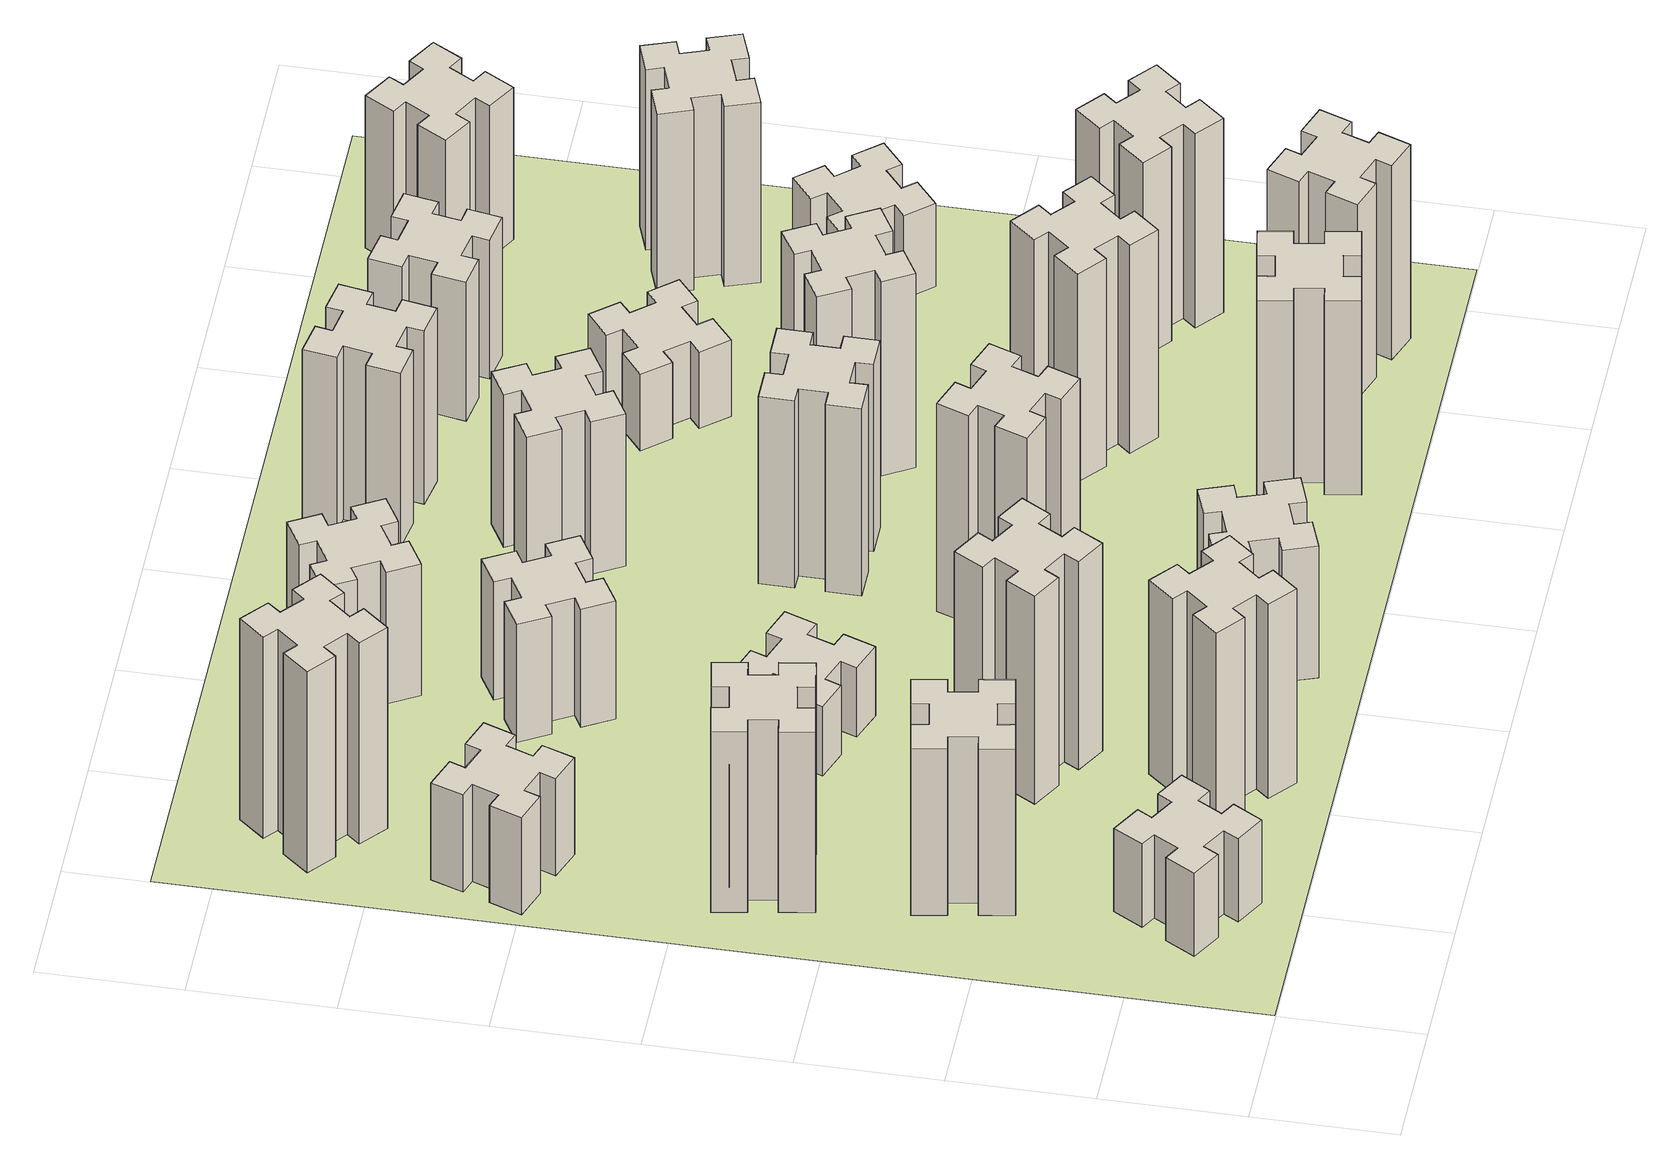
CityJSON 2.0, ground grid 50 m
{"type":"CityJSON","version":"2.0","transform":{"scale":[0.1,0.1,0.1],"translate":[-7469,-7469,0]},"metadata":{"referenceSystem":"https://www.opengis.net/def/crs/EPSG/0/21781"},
"CityObjects":{
"building1":{"type":"Building","attributes":{"class":"1000","function":"1000","usage":"1000","yearOfConstruction":2016,"roofType":"1000","measuredHeight":36,"storeysAboveGround":30,"storeysBelowGround":0},"geometry":[{"type":"Solid","lod":"1","boundaries":[[[[0,1,2,3,4,5,6,7,8,9,10,11,12,13,14,15,16,17,18,19]],[[17,16,20,21]],[[16,15,22,20]],[[15,14,23,22]],[[14,13,24,23]],[[13,12,25,24]],[[12,11,26,25]],[[11,10,27,26]],[[10,9,28,27]],[[9,8,29,28]],[[8,7,30,29]],[[7,6,31,30]],[[6,5,32,31]],[[5,4,33,32]],[[4,3,34,33]],[[3,2,35,34]],[[2,1,36,35]],[[1,0,37,36]],[[0,19,38,37]],[[19,18,39,38]],[[18,17,21,39]],[[24,25,26,27,28,29,30,31,32,33,34,35,36,37,38,39,21,20,22,23]]]]}]},
"building2":{"type":"Building","attributes":{"class":"1000","function":"1000","usage":"1000","yearOfConstruction":2016,"roofType":"1000","measuredHeight":72,"storeysAboveGround":30,"storeysBelowGround":0},"geometry":[{"type":"Solid","lod":"1","boundaries":[[[[40,41,42,43,44,45,46,47,48,49,50,51,52,53,54,55,56,57,58,59]],[[57,56,60,61]],[[56,55,62,60]],[[55,54,63,62]],[[54,53,64,63]],[[53,52,65,64]],[[52,51,66,65]],[[51,50,67,66]],[[50,49,68,67]],[[49,48,69,68]],[[48,47,70,69]],[[47,46,71,70]],[[46,45,72,71]],[[45,44,73,72]],[[44,43,74,73]],[[43,42,75,74]],[[42,41,76,75]],[[41,40,77,76]],[[40,59,78,77]],[[59,58,79,78]],[[58,57,61,79]],[[64,65,66,67,68,69,70,71,72,73,74,75,76,77,78,79,61,60,62,63]]]]}]},
"building3":{"type":"Building","attributes":{"class":"1000","function":"1000","usage":"1000","yearOfConstruction":2016,"roofType":"1000","measuredHeight":78,"storeysAboveGround":30,"storeysBelowGround":0},"geometry":[{"type":"Solid","lod":"1","boundaries":[[[[80,81,82,83,84,85,86,87,88,89,90,91,92,93,94,95,96,97,98,99]],[[97,96,100,101]],[[96,95,102,100]],[[95,94,103,102]],[[94,93,104,103]],[[93,92,105,104]],[[92,91,106,105]],[[91,90,107,106]],[[90,89,108,107]],[[89,88,109,108]],[[88,87,110,109]],[[87,86,111,110]],[[86,85,112,111]],[[85,84,113,112]],[[84,83,114,113]],[[83,82,115,114]],[[82,81,116,115]],[[81,80,117,116]],[[80,99,118,117]],[[99,98,119,118]],[[98,97,101,119]],[[104,105,106,107,108,109,110,111,112,113,114,115,116,117,118,119,101,100,102,103]]]]}]},
"building4":{"type":"Building","attributes":{"class":"1000","function":"1000","usage":"1000","yearOfConstruction":2016,"roofType":"1000","measuredHeight":42,"storeysAboveGround":30,"storeysBelowGround":0},"geometry":[{"type":"Solid","lod":"1","boundaries":[[[[120,121,122,123,124,125,126,127,128,129,130,131,132,133,134,135,136,137,138,139]],[[137,136,140,141]],[[136,135,142,140]],[[135,134,143,142]],[[134,133,144,143]],[[133,132,145,144]],[[132,131,146,145]],[[131,130,147,146]],[[130,129,148,147]],[[129,128,149,148]],[[128,127,150,149]],[[127,126,151,150]],[[126,125,152,151]],[[125,124,153,152]],[[124,123,154,153]],[[123,122,155,154]],[[122,121,156,155]],[[121,120,157,156]],[[120,139,158,157]],[[139,138,159,158]],[[138,137,141,159]],[[144,145,146,147,148,149,150,151,152,153,154,155,156,157,158,159,141,140,142,143]]]]}]},
"building5":{"type":"Building","attributes":{"class":"1000","function":"1000","usage":"1000","yearOfConstruction":2016,"roofType":"1000","measuredHeight":84,"storeysAboveGround":30,"storeysBelowGround":0},"geometry":[{"type":"Solid","lod":"1","boundaries":[[[[160,161,162,163,164,165,166,167,168,169,170,171,172,173,174,175,176,177,178,179]],[[177,176,180,181]],[[176,175,182,180]],[[175,174,183,182]],[[174,173,184,183]],[[173,172,185,184]],[[172,171,186,185]],[[171,170,187,186]],[[170,169,188,187]],[[169,168,189,188]],[[168,167,190,189]],[[167,166,191,190]],[[166,165,192,191]],[[165,164,193,192]],[[164,163,194,193]],[[163,162,195,194]],[[162,161,196,195]],[[161,160,197,196]],[[160,179,198,197]],[[179,178,199,198]],[[178,177,181,199]],[[184,185,186,187,188,189,190,191,192,193,194,195,196,197,198,199,181,180,182,183]]]]}]},
"building6":{"type":"Building","attributes":{"class":"1000","function":"1000","usage":"1000","yearOfConstruction":2016,"roofType":"1000","measuredHeight":87,"storeysAboveGround":30,"storeysBelowGround":0},"geometry":[{"type":"Solid","lod":"1","boundaries":[[[[200,201,202,203,204,205,206,207,208,209,210,211,212,213,214,215,216,217,218,219]],[[217,216,220,221]],[[216,215,222,220]],[[215,214,223,222]],[[214,213,224,223]],[[213,212,225,224]],[[212,211,226,225]],[[211,210,227,226]],[[210,209,228,227]],[[209,208,229,228]],[[208,207,230,229]],[[207,206,231,230]],[[206,205,232,231]],[[205,204,233,232]],[[204,203,234,233]],[[203,202,235,234]],[[202,201,236,235]],[[201,200,237,236]],[[200,219,238,237]],[[219,218,239,238]],[[218,217,221,239]],[[224,225,226,227,228,229,230,231,232,233,234,235,236,237,238,239,221,220,222,223]]]]}]},
"building7":{"type":"Building","attributes":{"class":"1000","function":"1000","usage":"1000","yearOfConstruction":2016,"roofType":"1000","measuredHeight":90,"storeysAboveGround":30,"storeysBelowGround":0},"geometry":[{"type":"Solid","lod":"1","boundaries":[[[[240,241,242,243,244,245,246,247,248,249,250,251,252,253,254,255,256,257,258,259]],[[257,256,260,261]],[[256,255,262,260]],[[255,254,263,262]],[[254,253,264,263]],[[253,252,265,264]],[[252,251,266,265]],[[251,250,267,266]],[[250,249,268,267]],[[249,248,269,268]],[[248,247,270,269]],[[247,246,271,270]],[[246,245,272,271]],[[245,244,273,272]],[[244,243,274,273]],[[243,242,275,274]],[[242,241,276,275]],[[241,240,277,276]],[[240,259,278,277]],[[259,258,279,278]],[[258,257,261,279]],[[264,265,266,267,268,269,270,271,272,273,274,275,276,277,278,279,261,260,262,263]]]]}]},
"building8":{"type":"Building","attributes":{"class":"1000","function":"1000","usage":"1000","yearOfConstruction":2016,"roofType":"1000","measuredHeight":30,"storeysAboveGround":30,"storeysBelowGround":0},"geometry":[{"type":"Solid","lod":"1","boundaries":[[[[280,281,282,283,284,285,286,287,288,289,290,291,292,293,294,295,296,297,298,299]],[[297,296,300,301]],[[296,295,302,300]],[[295,294,303,302]],[[294,293,304,303]],[[293,292,305,304]],[[292,291,306,305]],[[291,290,307,306]],[[290,289,308,307]],[[289,288,309,308]],[[288,287,310,309]],[[287,286,311,310]],[[286,285,312,311]],[[285,284,313,312]],[[284,283,314,313]],[[283,282,315,314]],[[282,281,316,315]],[[281,280,317,316]],[[280,299,318,317]],[[299,298,319,318]],[[298,297,301,319]],[[304,305,306,307,308,309,310,311,312,313,314,315,316,317,318,319,301,300,302,303]]]]}]},
"building9":{"type":"Building","attributes":{"class":"1000","function":"1000","usage":"1000","yearOfConstruction":2016,"roofType":"1000","measuredHeight":57,"storeysAboveGround":30,"storeysBelowGround":0},"geometry":[{"type":"Solid","lod":"1","boundaries":[[[[320,321,322,323,324,325,326,327,328,329,330,331,332,333,334,335,336,337,338,339]],[[337,336,340,341]],[[336,335,342,340]],[[335,334,343,342]],[[334,333,344,343]],[[333,332,345,344]],[[332,331,346,345]],[[331,330,347,346]],[[330,329,348,347]],[[329,328,349,348]],[[328,327,350,349]],[[327,326,351,350]],[[326,325,352,351]],[[325,324,353,352]],[[324,323,354,353]],[[323,322,355,354]],[[322,321,356,355]],[[321,320,357,356]],[[320,339,358,357]],[[339,338,359,358]],[[338,337,341,359]],[[344,345,346,347,348,349,350,351,352,353,354,355,356,357,358,359,341,340,342,343]]]]}]},
"building10":{"type":"Building","attributes":{"class":"1000","function":"1000","usage":"1000","yearOfConstruction":2016,"roofType":"1000","measuredHeight":51,"storeysAboveGround":30,"storeysBelowGround":0},"geometry":[{"type":"Solid","lod":"1","boundaries":[[[[360,361,362,363,364,365,366,367,368,369,370,371,372,373,374,375,376,377,378,379]],[[377,376,380,381]],[[376,375,382,380]],[[375,374,383,382]],[[374,373,384,383]],[[373,372,385,384]],[[372,371,386,385]],[[371,370,387,386]],[[370,369,388,387]],[[369,368,389,388]],[[368,367,390,389]],[[367,366,391,390]],[[366,365,392,391]],[[365,364,393,392]],[[364,363,394,393]],[[363,362,395,394]],[[362,361,396,395]],[[361,360,397,396]],[[360,379,398,397]],[[379,378,399,398]],[[378,377,381,399]],[[384,385,386,387,388,389,390,391,392,393,394,395,396,397,398,399,381,380,382,383]]]]}]},
"building11":{"type":"Building","attributes":{"class":"1000","function":"1000","usage":"1000","yearOfConstruction":2016,"roofType":"1000","measuredHeight":57,"storeysAboveGround":30,"storeysBelowGround":0},"geometry":[{"type":"Solid","lod":"1","boundaries":[[[[400,401,402,403,404,405,406,407,408,409,410,411,412,413,414,415,416,417,418,419]],[[417,416,420,421]],[[416,415,422,420]],[[415,414,423,422]],[[414,413,424,423]],[[413,412,425,424]],[[412,411,426,425]],[[411,410,427,426]],[[410,409,428,427]],[[409,408,429,428]],[[408,407,430,429]],[[407,406,431,430]],[[406,405,432,431]],[[405,404,433,432]],[[404,403,434,433]],[[403,402,435,434]],[[402,401,436,435]],[[401,400,437,436]],[[400,419,438,437]],[[419,418,439,438]],[[418,417,421,439]],[[424,425,426,427,428,429,430,431,432,433,434,435,436,437,438,439,421,420,422,423]]]]}]},
"building12":{"type":"Building","attributes":{"class":"1000","function":"1000","usage":"1000","yearOfConstruction":2016,"roofType":"1000","measuredHeight":90,"storeysAboveGround":30,"storeysBelowGround":0},"geometry":[{"type":"Solid","lod":"1","boundaries":[[[[440,441,442,443,444,445,446,447,448,449,450,451,452,453,454,455,456,457,458,459]],[[457,456,460,461]],[[456,455,462,460]],[[455,454,463,462]],[[454,453,464,463]],[[453,452,465,464]],[[452,451,466,465]],[[451,450,467,466]],[[450,449,468,467]],[[449,448,469,468]],[[448,447,470,469]],[[447,446,471,470]],[[446,445,472,471]],[[445,444,473,472]],[[444,443,474,473]],[[443,442,475,474]],[[442,441,476,475]],[[441,440,477,476]],[[440,459,478,477]],[[459,458,479,478]],[[458,457,461,479]],[[464,465,466,467,468,469,470,471,472,473,474,475,476,477,478,479,461,460,462,463]]]]}]},
"building13":{"type":"Building","attributes":{"class":"1000","function":"1000","usage":"1000","yearOfConstruction":2016,"roofType":"1000","measuredHeight":81,"storeysAboveGround":30,"storeysBelowGround":0},"geometry":[{"type":"Solid","lod":"1","boundaries":[[[[480,481,482,483,484,485,486,487,488,489,490,491,492,493,494,495,496,497,498,499]],[[497,496,500,501]],[[496,495,502,500]],[[495,494,503,502]],[[494,493,504,503]],[[493,492,505,504]],[[492,491,506,505]],[[491,490,507,506]],[[490,489,508,507]],[[489,488,509,508]],[[488,487,510,509]],[[487,486,511,510]],[[486,485,512,511]],[[485,484,513,512]],[[484,483,514,513]],[[483,482,515,514]],[[482,481,516,515]],[[481,480,517,516]],[[480,499,518,517]],[[499,498,519,518]],[[498,497,501,519]],[[504,505,506,507,508,509,510,511,512,513,514,515,516,517,518,519,501,500,502,503]]]]}]},
"building14":{"type":"Building","attributes":{"class":"1000","function":"1000","usage":"1000","yearOfConstruction":2016,"roofType":"1000","measuredHeight":66,"storeysAboveGround":30,"storeysBelowGround":0},"geometry":[{"type":"Solid","lod":"1","boundaries":[[[[520,521,522,523,524,525,526,527,528,529,530,531,532,533,534,535,536,537,538,539]],[[537,536,540,541]],[[536,535,542,540]],[[535,534,543,542]],[[534,533,544,543]],[[533,532,545,544]],[[532,531,546,545]],[[531,530,547,546]],[[530,529,548,547]],[[529,528,549,548]],[[528,527,550,549]],[[527,526,551,550]],[[526,525,552,551]],[[525,524,553,552]],[[524,523,554,553]],[[523,522,555,554]],[[522,521,556,555]],[[521,520,557,556]],[[520,539,558,557]],[[539,538,559,558]],[[538,537,541,559]],[[544,545,546,547,548,549,550,551,552,553,554,555,556,557,558,559,541,540,542,543]]]]}]},
"building15":{"type":"Building","attributes":{"class":"1000","function":"1000","usage":"1000","yearOfConstruction":2016,"roofType":"1000","measuredHeight":84,"storeysAboveGround":30,"storeysBelowGround":0},"geometry":[{"type":"Solid","lod":"1","boundaries":[[[[560,561,562,563,564,565,566,567,568,569,570,571,572,573,574,575,576,577,578,579]],[[577,576,580,581]],[[576,575,582,580]],[[575,574,583,582]],[[574,573,584,583]],[[573,572,585,584]],[[572,571,586,585]],[[571,570,587,586]],[[570,569,588,587]],[[569,568,589,588]],[[568,567,590,589]],[[567,566,591,590]],[[566,565,592,591]],[[565,564,593,592]],[[564,563,594,593]],[[563,562,595,594]],[[562,561,596,595]],[[561,560,597,596]],[[560,579,598,597]],[[579,578,599,598]],[[578,577,581,599]],[[584,585,586,587,588,589,590,591,592,593,594,595,596,597,598,599,581,580,582,583]]]]}]},
"building16":{"type":"Building","attributes":{"class":"1000","function":"1000","usage":"1000","yearOfConstruction":2016,"roofType":"1000","measuredHeight":75,"storeysAboveGround":30,"storeysBelowGround":0},"geometry":[{"type":"Solid","lod":"1","boundaries":[[[[600,601,602,603,604,605,606,607,608,609,610,611,612,613,614,615,616,617,618,619]],[[617,616,620,621]],[[616,615,622,620]],[[615,614,623,622]],[[614,613,624,623]],[[613,612,625,624]],[[612,611,626,625]],[[611,610,627,626]],[[610,609,628,627]],[[609,608,629,628]],[[608,607,630,629]],[[607,606,631,630]],[[606,605,632,631]],[[605,604,633,632]],[[604,603,634,633]],[[603,602,635,634]],[[602,601,636,635]],[[601,600,637,636]],[[600,619,638,637]],[[619,618,639,638]],[[618,617,621,639]],[[624,625,626,627,628,629,630,631,632,633,634,635,636,637,638,639,621,620,622,623]]]]}]},
"building17":{"type":"Building","attributes":{"class":"1000","function":"1000","usage":"1000","yearOfConstruction":2016,"roofType":"1000","measuredHeight":90,"storeysAboveGround":30,"storeysBelowGround":0},"geometry":[{"type":"Solid","lod":"1","boundaries":[[[[640,641,642,643,644,645,646,647,648,649,650,651,652,653,654,655,656,657,658,659]],[[657,656,660,661]],[[656,655,662,660]],[[655,654,663,662]],[[654,653,664,663]],[[653,652,665,664]],[[652,651,666,665]],[[651,650,667,666]],[[650,649,668,667]],[[649,648,669,668]],[[648,647,670,669]],[[647,646,671,670]],[[646,645,672,671]],[[645,644,673,672]],[[644,643,674,673]],[[643,642,675,674]],[[642,641,676,675]],[[641,640,677,676]],[[640,659,678,677]],[[659,658,679,678]],[[658,657,661,679]],[[664,665,666,667,668,669,670,671,672,673,674,675,676,677,678,679,661,660,662,663]]]]}]},
"building18":{"type":"Building","attributes":{"class":"1000","function":"1000","usage":"1000","yearOfConstruction":2016,"roofType":"1000","measuredHeight":84,"storeysAboveGround":30,"storeysBelowGround":0},"geometry":[{"type":"Solid","lod":"1","boundaries":[[[[680,681,682,683,684,685,686,687,688,689,690,691,692,693,694,695,696,697,698,699]],[[697,696,700,701]],[[696,695,702,700]],[[695,694,703,702]],[[694,693,704,703]],[[693,692,705,704]],[[692,691,706,705]],[[691,690,707,706]],[[690,689,708,707]],[[689,688,709,708]],[[688,687,710,709]],[[687,686,711,710]],[[686,685,712,711]],[[685,684,713,712]],[[684,683,714,713]],[[683,682,715,714]],[[682,681,716,715]],[[681,680,717,716]],[[680,699,718,717]],[[699,698,719,718]],[[698,697,701,719]],[[704,705,706,707,708,709,710,711,712,713,714,715,716,717,718,719,701,700,702,703]]]]}]},
"building19":{"type":"Building","attributes":{"class":"1000","function":"1000","usage":"1000","yearOfConstruction":2016,"roofType":"1000","measuredHeight":33,"storeysAboveGround":30,"storeysBelowGround":0},"geometry":[{"type":"Solid","lod":"1","boundaries":[[[[720,721,722,723,724,725,726,727,728,729,730,731,732,733,734,735,736,737,738,739]],[[737,736,740,741]],[[736,735,742,740]],[[735,734,743,742]],[[734,733,744,743]],[[733,732,745,744]],[[732,731,746,745]],[[731,730,747,746]],[[730,729,748,747]],[[729,728,749,748]],[[728,727,750,749]],[[727,726,751,750]],[[726,725,752,751]],[[725,724,753,752]],[[724,723,754,753]],[[723,722,755,754]],[[722,721,756,755]],[[721,720,757,756]],[[720,739,758,757]],[[739,738,759,758]],[[738,737,741,759]],[[744,745,746,747,748,749,750,751,752,753,754,755,756,757,758,759,741,740,742,743]]]]}]},
"building20":{"type":"Building","attributes":{"class":"1000","function":"1000","usage":"1000","yearOfConstruction":2016,"roofType":"1000","measuredHeight":84,"storeysAboveGround":30,"storeysBelowGround":0},"geometry":[{"type":"Solid","lod":"1","boundaries":[[[[760,761,762,763,764,765,766,767,768,769,770,771,772,773,774,775,776,777,778,779]],[[777,776,780,781]],[[776,775,782,780]],[[775,774,783,782]],[[774,773,784,783]],[[773,772,785,784]],[[772,771,786,785]],[[771,770,787,786]],[[770,769,788,787]],[[769,768,789,788]],[[768,767,790,789]],[[767,766,791,790]],[[766,765,792,791]],[[765,764,793,792]],[[764,763,794,793]],[[763,762,795,794]],[[762,761,796,795]],[[761,760,797,796]],[[760,779,798,797]],[[779,778,799,798]],[[778,777,781,799]],[[784,785,786,787,788,789,790,791,792,793,794,795,796,797,798,799,781,780,782,783]]]]}]},
"building21":{"type":"Building","attributes":{"class":"1000","function":"1000","usage":"1000","yearOfConstruction":2016,"roofType":"1000","measuredHeight":60,"storeysAboveGround":30,"storeysBelowGround":0},"geometry":[{"type":"Solid","lod":"1","boundaries":[[[[800,801,802,803,804,805,806,807,808,809,810,811,812,813,814,815,816,817,818,819]],[[817,816,820,821]],[[816,815,822,820]],[[815,814,823,822]],[[814,813,824,823]],[[813,812,825,824]],[[812,811,826,825]],[[811,810,827,826]],[[810,809,828,827]],[[809,808,829,828]],[[808,807,830,829]],[[807,806,831,830]],[[806,805,832,831]],[[805,804,833,832]],[[804,803,834,833]],[[803,802,835,834]],[[802,801,836,835]],[[801,800,837,836]],[[800,819,838,837]],[[819,818,839,838]],[[818,817,821,839]],[[824,825,826,827,828,829,830,831,832,833,834,835,836,837,838,839,821,820,822,823]]]]}]},
"building22":{"type":"Building","attributes":{"class":"1000","function":"1000","usage":"1000","yearOfConstruction":2016,"roofType":"1000","measuredHeight":84,"storeysAboveGround":30,"storeysBelowGround":0},"geometry":[{"type":"Solid","lod":"1","boundaries":[[[[840,841,842,843,844,845,846,847,848,849,850,851,852,853,854,855,856,857,858,859]],[[857,856,860,861]],[[856,855,862,860]],[[855,854,863,862]],[[854,853,864,863]],[[853,852,865,864]],[[852,851,866,865]],[[851,850,867,866]],[[850,849,868,867]],[[849,848,869,868]],[[848,847,870,869]],[[847,846,871,870]],[[846,845,872,871]],[[845,844,873,872]],[[844,843,874,873]],[[843,842,875,874]],[[842,841,876,875]],[[841,840,877,876]],[[840,859,878,877]],[[859,858,879,878]],[[858,857,861,879]],[[864,865,866,867,868,869,870,871,872,873,874,875,876,877,878,879,861,860,862,863]]]]}]},
"building23":{"type":"Building","attributes":{"class":"1000","function":"1000","usage":"1000","yearOfConstruction":2016,"roofType":"1000","measuredHeight":36,"storeysAboveGround":30,"storeysBelowGround":0},"geometry":[{"type":"Solid","lod":"1","boundaries":[[[[880,881,882,883,884,885,886,887,888,889,890,891,892,893,894,895,896,897,898,899]],[[897,896,900,901]],[[896,895,902,900]],[[895,894,903,902]],[[894,893,904,903]],[[893,892,905,904]],[[892,891,906,905]],[[891,890,907,906]],[[890,889,908,907]],[[889,888,909,908]],[[888,887,910,909]],[[887,886,911,910]],[[886,885,912,911]],[[885,884,913,912]],[[884,883,914,913]],[[883,882,915,914]],[[882,881,916,915]],[[881,880,917,916]],[[880,899,918,917]],[[899,898,919,918]],[[898,897,901,919]],[[904,905,906,907,908,909,910,911,912,913,914,915,916,917,918,919,901,900,902,903]]]]}]},
"building24":{"type":"Building","attributes":{"class":"1000","function":"1000","usage":"1000","yearOfConstruction":2016,"roofType":"1000","measuredHeight":78,"storeysAboveGround":30,"storeysBelowGround":0},"geometry":[{"type":"Solid","lod":"1","boundaries":[[[[920,921,922,923,924,925,926,927,928,929,930,931,932,933,934,935,936,937,938,939]],[[937,936,940,941]],[[936,935,942,940]],[[935,934,943,942]],[[934,933,944,943]],[[933,932,945,944]],[[932,931,946,945]],[[931,930,947,946]],[[930,929,948,947]],[[929,928,949,948]],[[928,927,950,949]],[[927,926,951,950]],[[926,925,952,951]],[[925,924,953,952]],[[924,923,954,953]],[[923,922,955,954]],[[922,921,956,955]],[[921,920,957,956]],[[920,939,958,957]],[[939,938,959,958]],[[938,937,941,959]],[[944,945,946,947,948,949,950,951,952,953,954,955,956,957,958,959,941,940,942,943]]]]}]},
"building25":{"type":"Building","attributes":{"class":"1000","function":"1000","usage":"1000","yearOfConstruction":2016,"roofType":"1000","measuredHeight":66,"storeysAboveGround":30,"storeysBelowGround":0},"geometry":[{"type":"Solid","lod":"1","boundaries":[[[[960,961,962,963,964,965,966,967,968,969,970,971,972,973,974,975,976,977,978,979]],[[977,976,980,981]],[[976,975,982,980]],[[975,974,983,982]],[[974,973,984,983]],[[973,972,985,984]],[[972,971,986,985]],[[971,970,987,986]],[[970,969,988,987]],[[969,968,989,988]],[[968,967,990,989]],[[967,966,991,990]],[[966,965,992,991]],[[965,964,993,992]],[[964,963,994,993]],[[963,962,995,994]],[[962,961,996,995]],[[961,960,997,996]],[[960,979,998,997]],[[979,978,999,998]],[[978,977,981,999]],[[984,985,986,987,988,989,990,991,992,993,994,995,996,997,998,999,981,980,982,983]]]]}]},
"landuse1":{"type":"LandUse","attributes":{"name":"plot1","function":"1010"},"geometry":[{"type":"MultiSurface","lod":"1","boundaries":[[[1000,1001,1002,1003]]]}]}
},
"vertices":[
[546,277,0],[596,364,0],[648,334,0],[708,438,0],[604,498,0],[574,446,0],[487,496,0],[517,548,0],[413,608,0],[353,504,0],[405,474,0],[355,387,0],[303,417,0],[243,313,0],[347,253,0],[377,305,0],[464,255,0],[434,203,0],[538,143,0],[598,247,0],[464,255,360],[434,203,360],[377,305,360],[347,253,360],[243,313,360],[303,417,360],[355,387,360],[405,474,360],[353,504,360],[413,608,360],[517,548,360],[487,496,360],[574,446,360],[604,498,360],[708,438,360],[648,334,360],[596,364,360],[546,277,360],[598,247,360],[538,143,360],
[505,1232,0],[407,1215,0],[397,1274,0],[278,1253,0],[299,1135,0],[358,1145,0],[376,1047,0],[317,1037,0],[337,918,0],[456,939,0],[445,998,0],[544,1016,0],[554,957,0],[672,977,0],[651,1096,0],[592,1085,0],[575,1184,0],[634,1194,0],[613,1312,0],[495,1291,0],[575,1184,720],[634,1194,720],[592,1085,720],[651,1096,720],[672,977,720],[554,957,720],[544,1016,720],[445,998,720],[456,939,720],[337,918,720],[317,1037,720],[376,1047,720],[358,1145,720],[299,1135,720],[278,1253,720],[397,1274,720],[407,1215,720],[505,1232,720],[495,1291,720],[613,1312,720],
[405,1872,0],[307,1855,0],[297,1914,0],[178,1893,0],[199,1775,0],[258,1785,0],[276,1687,0],[217,1677,0],[237,1558,0],[356,1579,0],[345,1638,0],[444,1656,0],[454,1597,0],[572,1617,0],[551,1736,0],[492,1725,0],[475,1824,0],[534,1834,0],[513,1952,0],[395,1931,0],[475,1824,780],[534,1834,780],[492,1725,780],[551,1736,780],[572,1617,780],[454,1597,780],[444,1656,780],[345,1638,780],[356,1579,780],[237,1558,780],[217,1677,780],[276,1687,780],[258,1785,780],[199,1775,780],[178,1893,780],[297,1914,780],[307,1855,780],[405,1872,780],[395,1931,780],[513,1952,780],
[191,2509,0],[285,2475,0],[264,2419,0],[377,2377,0],[418,2490,0],[362,2511,0],[396,2605,0],[452,2584,0],[493,2697,0],[380,2738,0],[360,2682,0],[266,2716,0],[287,2772,0],[174,2813,0],[133,2700,0],[189,2680,0],[155,2586,0],[99,2607,0],[57,2494,0],[170,2453,0],[155,2586,420],[99,2607,420],[189,2680,420],[133,2700,420],[174,2813,420],[287,2772,420],[266,2716,420],[360,2682,420],[380,2738,420],[493,2697,420],[452,2584,420],[396,2605,420],[362,2511,420],[418,2490,420],[377,2377,420],[264,2419,420],[285,2475,420],[191,2509,420],[170,2453,420],[57,2494,420],
[1224,427,0],[1148,492,0],[1186,538,0],[1094,615,0],[1017,523,0],[1063,484,0],[999,408,0],[953,446,0],[876,354,0],[968,277,0],[1006,323,0],[1083,259,0],[1044,213,0],[1136,136,0],[1213,228,0],[1167,266,0],[1232,343,0],[1278,304,0],[1355,396,0],[1263,473,0],[1232,343,840],[1278,304,840],[1167,266,840],[1213,228,840],[1136,136,840],[1044,213,840],[1083,259,840],[1006,323,840],[968,277,840],[876,354,840],[953,446,840],[999,408,840],[1063,484,840],[1017,523,840],[1094,615,840],[1186,538,840],[1148,492,840],[1224,427,840],[1263,473,840],[1355,396,840],
[427,3126,0],[492,3203,0],[538,3164,0],[615,3256,0],[523,3333,0],[484,3287,0],[408,3352,0],[446,3398,0],[354,3475,0],[277,3383,0],[323,3344,0],[259,3268,0],[213,3306,0],[136,3214,0],[228,3137,0],[266,3183,0],[343,3119,0],[304,3073,0],[396,2996,0],[473,3088,0],[343,3119,870],[304,3073,870],[266,3183,870],[228,3137,870],[136,3214,870],[213,3306,870],[259,3268,870],[323,3344,870],[277,3383,870],[354,3475,870],[446,3398,870],[408,3352,870],[484,3287,870],[523,3333,870],[615,3256,870],[538,3164,870],[492,3203,870],[427,3126,870],[473,3088,870],[396,2996,870],
[1214,1086,0],[1127,1136,0],[1157,1188,0],[1053,1248,0],[993,1144,0],[1045,1114,0],[995,1027,0],[943,1057,0],[883,953,0],[987,893,0],[1017,945,0],[1104,895,0],[1074,843,0],[1178,783,0],[1238,887,0],[1186,917,0],[1236,1004,0],[1288,974,0],[1348,1078,0],[1244,1138,0],[1236,1004,900],[1288,974,900],[1186,917,900],[1238,887,900],[1178,783,900],[1074,843,900],[1104,895,900],[1017,945,900],[987,893,900],[883,953,900],[943,1057,900],[995,1027,900],[1045,1114,900],[993,1144,900],[1053,1248,900],[1157,1188,900],[1127,1136,900],[1214,1086,900],[1244,1138,900],[1348,1078,900],
[1031,1669,0],[1125,1635,0],[1104,1579,0],[1217,1537,0],[1258,1650,0],[1202,1671,0],[1236,1765,0],[1292,1744,0],[1333,1857,0],[1220,1898,0],[1200,1842,0],[1106,1876,0],[1127,1932,0],[1014,1973,0],[973,1860,0],[1029,1840,0],[995,1746,0],[939,1767,0],[897,1654,0],[1010,1613,0],[995,1746,300],[939,1767,300],[1029,1840,300],[973,1860,300],[1014,1973,300],[1127,1932,300],[1106,1876,300],[1200,1842,300],[1220,1898,300],[1333,1857,300],[1292,1744,300],[1236,1765,300],[1202,1671,300],[1258,1650,300],[1217,1537,300],[1104,1579,300],[1125,1635,300],[1031,1669,300],[1010,1613,300],[897,1654,300],
[1635,385,0],[1669,291,0],[1613,270,0],[1654,157,0],[1767,199,0],[1746,255,0],[1840,289,0],[1860,233,0],[1973,274,0],[1932,387,0],[1876,366,0],[1842,460,0],[1898,480,0],[1857,593,0],[1744,552,0],[1765,496,0],[1671,462,0],[1650,518,0],[1537,477,0],[1579,364,0],[1671,462,570],[1650,518,570],[1765,496,570],[1744,552,570],[1857,593,570],[1898,480,570],[1842,460,570],[1876,366,570],[1932,387,570],[1973,274,570],[1860,233,570],[1840,289,570],[1746,255,570],[1767,199,570],[1654,157,570],[1613,270,570],[1669,291,570],[1635,385,570],[1579,364,570],[1537,477,570],
[1236,2607,0],[1186,2694,0],[1238,2724,0],[1178,2828,0],[1074,2768,0],[1104,2716,0],[1017,2666,0],[987,2718,0],[883,2658,0],[943,2554,0],[995,2584,0],[1045,2497,0],[993,2467,0],[1053,2363,0],[1157,2423,0],[1127,2475,0],[1214,2525,0],[1244,2473,0],[1348,2533,0],[1288,2637,0],[1214,2525,510],[1244,2473,510],[1127,2475,510],[1157,2423,510],[1053,2363,510],[993,2467,510],[1045,2497,510],[995,2584,510],[943,2554,510],[883,2658,510],[987,2718,510],[1017,2666,510],[1104,2716,510],[1074,2768,510],[1178,2828,510],[1238,2724,510],[1186,2694,510],[1236,2607,510],[1288,2637,510],[1348,2533,510],
[995,3224,0],[1045,3137,0],[993,3107,0],[1053,3003,0],[1157,3063,0],[1127,3115,0],[1214,3165,0],[1244,3113,0],[1348,3173,0],[1288,3277,0],[1236,3247,0],[1186,3334,0],[1238,3364,0],[1178,3468,0],[1074,3408,0],[1104,3356,0],[1017,3306,0],[987,3358,0],[883,3298,0],[943,3194,0],[1017,3306,570],[987,3358,570],[1104,3356,570],[1074,3408,570],[1178,3468,570],[1238,3364,570],[1186,3334,570],[1236,3247,570],[1288,3277,570],[1348,3173,570],[1244,3113,570],[1214,3165,570],[1127,3115,570],[1157,3063,570],[1053,3003,570],[993,3107,570],[1045,3137,570],[995,3224,570],[943,3194,570],[883,3298,570],
[1940,1302,0],[1846,1336,0],[1867,1392,0],[1754,1433,0],[1713,1320,0],[1769,1300,0],[1735,1206,0],[1679,1227,0],[1637,1114,0],[1750,1073,0],[1771,1129,0],[1865,1095,0],[1844,1039,0],[1957,997,0],[1998,1110,0],[1942,1131,0],[1976,1225,0],[2032,1204,0],[2073,1317,0],[1960,1358,0],[1976,1225,900],[2032,1204,900],[1942,1131,900],[1998,1110,900],[1957,997,900],[1844,1039,900],[1865,1095,900],[1771,1129,900],[1750,1073,900],[1637,1114,900],[1679,1227,900],[1735,1206,900],[1769,1300,900],[1713,1320,900],[1754,1433,900],[1867,1392,900],[1846,1336,900],[1940,1302,900],[1960,1358,900],[2073,1317,900],
[1845,1905,0],[1845,1805,0],[1785,1805,0],[1785,1685,0],[1905,1685,0],[1905,1745,0],[2005,1745,0],[2005,1685,0],[2125,1685,0],[2125,1805,0],[2065,1805,0],[2065,1905,0],[2125,1905,0],[2125,2025,0],[2005,2025,0],[2005,1965,0],[1905,1965,0],[1905,2025,0],[1785,2025,0],[1785,1905,0],[1905,1965,810],[1905,2025,810],[2005,1965,810],[2005,2025,810],[2125,2025,810],[2125,1905,810],[2065,1905,810],[2065,1805,810],[2125,1805,810],[2125,1685,810],[2005,1685,810],[2005,1745,810],[1905,1745,810],[1905,1685,810],[1785,1685,810],[1785,1805,810],[1845,1805,810],[1845,1905,810],[1785,1905,810],[1785,2025,810],
[1976,2707,0],[1926,2794,0],[1978,2824,0],[1918,2928,0],[1814,2868,0],[1844,2816,0],[1757,2766,0],[1727,2818,0],[1623,2758,0],[1683,2654,0],[1735,2684,0],[1785,2597,0],[1733,2567,0],[1793,2463,0],[1897,2523,0],[1867,2575,0],[1954,2625,0],[1984,2573,0],[2088,2633,0],[2028,2737,0],[1954,2625,660],[1984,2573,660],[1867,2575,660],[1897,2523,660],[1793,2463,660],[1733,2567,660],[1785,2597,660],[1735,2684,660],[1683,2654,660],[1623,2758,660],[1727,2818,660],[1757,2766,660],[1844,2816,660],[1814,2868,660],[1918,2928,660],[1978,2824,660],[1926,2794,660],[1976,2707,660],[2028,2737,660],[2088,2633,660],
[2812,345,0],[2795,444,0],[2854,454,0],[2833,572,0],[2715,551,0],[2725,492,0],[2627,475,0],[2617,534,0],[2498,513,0],[2519,395,0],[2578,405,0],[2596,307,0],[2537,297,0],[2557,178,0],[2676,199,0],[2665,258,0],[2764,276,0],[2774,217,0],[2892,237,0],[2871,356,0],[2764,276,840],[2774,217,840],[2665,258,840],[2676,199,840],[2557,178,840],[2537,297,840],[2596,307,840],[2578,405,840],[2519,395,840],[2498,513,840],[2617,534,840],[2627,475,840],[2725,492,840],[2715,551,840],[2833,572,840],[2854,454,840],[2795,444,840],[2812,345,840],[2871,356,840],[2892,237,840],
[2055,3267,0],[2072,3365,0],[2131,3355,0],[2152,3473,0],[2034,3494,0],[2024,3435,0],[1925,3452,0],[1936,3511,0],[1817,3532,0],[1797,3414,0],[1856,3404,0],[1838,3305,0],[1779,3316,0],[1758,3197,0],[1877,3177,0],[1887,3236,0],[1985,3218,0],[1975,3159,0],[2093,3138,0],[2114,3257,0],[1985,3218,750],[1975,3159,750],[1887,3236,750],[1877,3177,750],[1758,3197,750],[1779,3316,750],[1838,3305,750],[1856,3404,750],[1797,3414,750],[1817,3532,750],[1936,3511,750],[1925,3452,750],[2024,3435,750],[2034,3494,750],[2152,3473,750],[2131,3355,750],[2072,3365,750],[2055,3267,750],[2114,3257,750],[2093,3138,750],
[2747,1006,0],[2812,1083,0],[2858,1044,0],[2935,1136,0],[2843,1213,0],[2804,1167,0],[2728,1232,0],[2766,1278,0],[2674,1355,0],[2597,1263,0],[2643,1224,0],[2579,1148,0],[2533,1186,0],[2456,1094,0],[2548,1017,0],[2586,1063,0],[2663,999,0],[2624,953,0],[2716,876,0],[2793,968,0],[2663,999,900],[2624,953,900],[2586,1063,900],[2548,1017,900],[2456,1094,900],[2533,1186,900],[2579,1148,900],[2643,1224,900],[2597,1263,900],[2674,1355,900],[2766,1278,900],[2728,1232,900],[2804,1167,900],[2843,1213,900],[2935,1136,900],[2858,1044,900],[2812,1083,900],[2747,1006,900],[2793,968,900],[2716,876,900],
[2375,1844,0],[2425,1757,0],[2373,1727,0],[2433,1623,0],[2537,1683,0],[2507,1735,0],[2594,1785,0],[2624,1733,0],[2728,1793,0],[2668,1897,0],[2616,1867,0],[2566,1954,0],[2618,1984,0],[2558,2088,0],[2454,2028,0],[2484,1976,0],[2397,1926,0],[2367,1978,0],[2263,1918,0],[2323,1814,0],[2397,1926,840],[2367,1978,840],[2484,1976,840],[2454,2028,840],[2558,2088,840],[2618,1984,840],[2566,1954,840],[2616,1867,840],[2668,1897,840],[2728,1793,840],[2624,1733,840],[2594,1785,840],[2507,1735,840],[2537,1683,840],[2433,1623,840],[2373,1727,840],[2425,1757,840],[2375,1844,840],[2323,1814,840],[2263,1918,840],
[2479,2463,0],[2543,2386,0],[2497,2348,0],[2574,2256,0],[2666,2333,0],[2628,2379,0],[2704,2443,0],[2743,2397,0],[2835,2474,0],[2758,2566,0],[2712,2528,0],[2647,2604,0],[2693,2643,0],[2616,2735,0],[2524,2658,0],[2563,2612,0],[2486,2547,0],[2448,2593,0],[2356,2516,0],[2433,2424,0],[2486,2547,330],[2448,2593,330],[2563,2612,330],[2524,2658,330],[2616,2735,330],[2693,2643,330],[2647,2604,330],[2712,2528,330],[2758,2566,330],[2835,2474,330],[2743,2397,330],[2704,2443,330],[2628,2379,330],[2666,2333,330],[2574,2256,330],[2497,2348,330],[2543,2386,330],[2479,2463,330],[2433,2424,330],[2356,2516,330],
[3322,291,0],[3356,385,0],[3412,364,0],[3453,477,0],[3340,518,0],[3320,462,0],[3226,496,0],[3247,552,0],[3134,593,0],[3093,480,0],[3149,460,0],[3115,366,0],[3059,387,0],[3017,274,0],[3130,233,0],[3151,289,0],[3245,255,0],[3224,199,0],[3337,157,0],[3378,270,0],[3245,255,840],[3224,199,840],[3151,289,840],[3130,233,840],[3017,274,840],[3059,387,840],[3115,366,840],[3149,460,840],[3093,480,840],[3134,593,840],[3247,552,840],[3226,496,840],[3320,462,840],[3340,518,840],[3453,477,840],[3412,364,840],[3356,385,840],[3322,291,840],[3378,270,840],[3337,157,840],
[2695,3167,0],[2712,3265,0],[2771,3255,0],[2792,3373,0],[2674,3394,0],[2664,3335,0],[2565,3352,0],[2576,3411,0],[2457,3432,0],[2437,3314,0],[2496,3304,0],[2478,3205,0],[2419,3216,0],[2398,3097,0],[2517,3077,0],[2527,3136,0],[2625,3118,0],[2615,3059,0],[2733,3038,0],[2754,3157,0],[2625,3118,600],[2615,3059,600],[2527,3136,600],[2517,3077,600],[2398,3097,600],[2419,3216,600],[2478,3205,600],[2496,3304,600],[2437,3314,600],[2457,3432,600],[2576,3411,600],[2565,3352,600],[2664,3335,600],[2674,3394,600],[2792,3373,600],[2771,3255,600],[2712,3265,600],[2695,3167,600],[2754,3157,600],[2733,3038,600],
[3283,1124,0],[3219,1048,0],[3173,1086,0],[3096,994,0],[3188,917,0],[3226,963,0],[3303,899,0],[3264,853,0],[3356,776,0],[3433,868,0],[3387,906,0],[3452,983,0],[3498,944,0],[3575,1036,0],[3483,1113,0],[3444,1067,0],[3368,1132,0],[3406,1178,0],[3314,1255,0],[3237,1163,0],[3368,1132,840],[3406,1178,840],[3444,1067,840],[3483,1113,840],[3575,1036,840],[3498,944,840],[3452,983,840],[3387,906,840],[3433,868,840],[3356,776,840],[3264,853,840],[3303,899,840],[3226,963,840],[3188,917,840],[3096,994,840],[3173,1086,840],[3219,1048,840],[3283,1124,840],[3237,1163,840],[3314,1255,840],
[3219,1923,0],[3283,1846,0],[3237,1808,0],[3314,1716,0],[3406,1793,0],[3368,1839,0],[3444,1903,0],[3483,1857,0],[3575,1934,0],[3498,2026,0],[3452,1988,0],[3387,2064,0],[3433,2103,0],[3356,2195,0],[3264,2118,0],[3303,2072,0],[3226,2007,0],[3188,2053,0],[3096,1976,0],[3173,1884,0],[3226,2007,360],[3188,2053,360],[3303,2072,360],[3264,2118,360],[3356,2195,360],[3433,2103,360],[3387,2064,360],[3452,1988,360],[3498,2026,360],[3575,1934,360],[3483,1857,360],[3444,1903,360],[3368,1839,360],[3406,1793,360],[3314,1716,360],[3237,1808,360],[3283,1846,360],[3219,1923,360],[3173,1884,360],[3096,1976,360],
[3326,2375,0],[3420,2409,0],[3440,2353,0],[3553,2394,0],[3512,2507,0],[3456,2486,0],[3422,2580,0],[3478,2600,0],[3437,2713,0],[3324,2672,0],[3345,2616,0],[3251,2582,0],[3230,2638,0],[3117,2597,0],[3159,2484,0],[3215,2505,0],[3249,2411,0],[3193,2390,0],[3234,2277,0],[3347,2319,0],[3249,2411,780],[3193,2390,780],[3215,2505,780],[3159,2484,780],[3117,2597,780],[3230,2638,780],[3251,2582,780],[3345,2616,780],[3324,2672,780],[3437,2713,780],[3478,2600,780],[3422,2580,780],[3456,2486,780],[3512,2507,780],[3553,2394,780],[3440,2353,780],[3420,2409,780],[3326,2375,780],[3347,2319,780],[3234,2277,780],
[3137,3265,0],[3224,3215,0],[3194,3163,0],[3298,3103,0],[3358,3207,0],[3306,3237,0],[3356,3324,0],[3408,3294,0],[3468,3398,0],[3364,3458,0],[3334,3406,0],[3247,3456,0],[3277,3508,0],[3173,3568,0],[3113,3464,0],[3165,3434,0],[3115,3347,0],[3063,3377,0],[3003,3273,0],[3107,3213,0],[3115,3347,660],[3063,3377,660],[3165,3434,660],[3113,3464,660],[3173,3568,660],[3277,3508,660],[3247,3456,660],[3334,3406,660],[3364,3458,660],[3468,3398,660],[3408,3294,660],[3356,3324,660],[3306,3237,660],[3358,3207,660],[3298,3103,660],[3194,3163,660],[3224,3215,660],[3137,3265,660],[3107,3213,660],[3003,3273,660],
[5,3705,0],[3705,3705,0],[3705,5,0],[5,5,0]
]}
